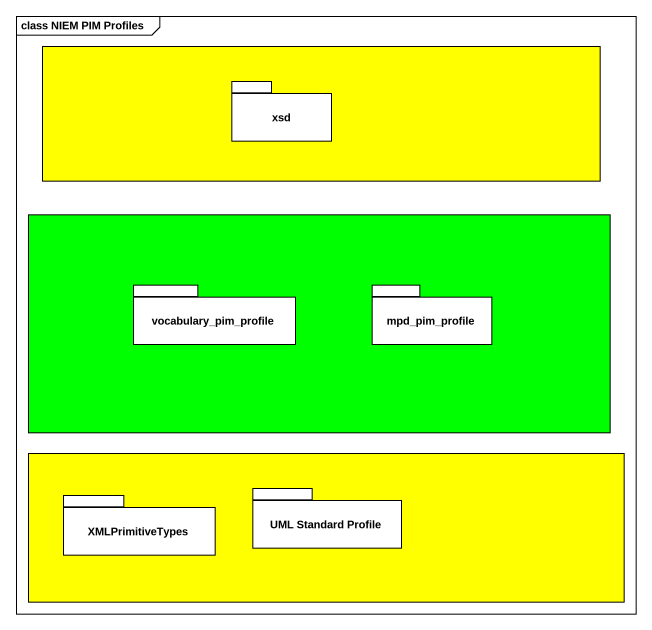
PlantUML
@startuml
mainframe class NIEM PIM Profiles
rectangle " " as rectangle1 #FFFF00 {
  package xsd {
  }
}
rectangle " " as rectangle2 #00FF00 {
  package vocabulary_pim_profile {
  }
  package mpd_pim_profile {
  }
}
rectangle " " as rectangle3 #FFFF00 {
  package XMLPrimitiveTypes {
  }
  package "UML Standard Profile" as UML_Standard_Profile {
  }
}
@enduml
